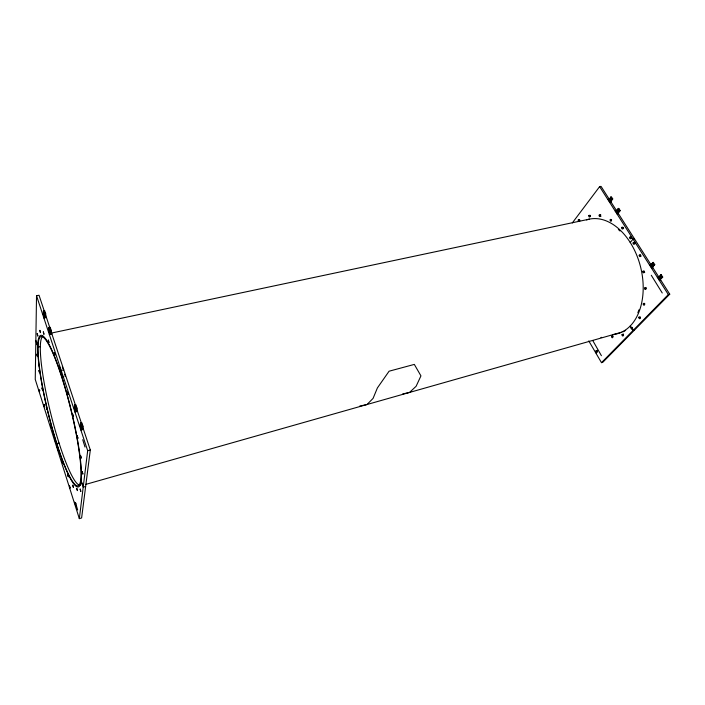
<?xml version="1.0" encoding="UTF-8"?>
<svg xmlns="http://www.w3.org/2000/svg" width="705" height="705" viewBox="0 0 705 705"><rect width="100%" height="100%" fill="white"/><g stroke="black" fill="none" stroke-linecap="round" stroke-linejoin="round"><path stroke-width="1.06" d="M44.186 310.782L39.031 295.245L36.528 295.73L35.25 379.413L79.33 518.642L81.613 517.955L90.311 449.984L44.873 312.773L45.173 313.328M81.798 482.802L82.467 485.058L81.093 480.634M43.419 311.02L43.331 314.307L44.344 317.365L45.605 317.109L45.702 313.84L44.688 310.764L43.419 311.02L44.441 314.095L44.344 317.365M48.883 327.517L48.768 330.742L49.791 333.853L51.06 333.58L51.192 330.372L50.152 327.252L48.883 327.517L49.914 330.636L49.791 333.853M56.603 446.838L56.77 444.062M60.965 374.055L61.176 370.407L63.741 369.817M74.545 405.049L74.281 407.975L75.391 411.323L76.686 410.997L76.96 408.08L75.849 404.732L74.545 405.049L75.655 408.406L75.391 411.323M80.511 423.097L80.22 425.952L81.348 429.345L82.652 429.01L82.961 426.173L81.824 422.762L80.511 423.097L81.648 426.507L81.348 429.345M36.466 342.339L37.03 344.41L35.849 340.436M44.829 312.826L44.847 313.425M79.33 518.642L87.684 450.689L36.528 295.73M601.612 337.343L600.933 337.51M572.301 222.947L599.629 186.631L601.03 186.358L609.243 199.242L607.825 199.515M608.406 199.806L611.358 196.766L612.742 198.933L610.486 201.824L609.781 201.965L608.406 199.806L609.111 199.656L610.486 201.824M609.781 201.965L612.742 198.933M615.782 211.394L618.787 208.38L620.188 210.566L617.88 213.43L617.175 213.58L615.782 211.394L618.787 208.38M617.175 213.58L620.188 210.566M630.208 242.476L633.055 239.145L634.465 238.819M650.072 265.23L653.271 262.33L654.751 264.639L652.248 267.362L651.543 267.539L650.072 265.23L652.654 263.009M651.543 267.539L654.751 264.639M657.959 277.62L661.211 274.747L662.709 277.083L659.448 279.955L657.959 277.62L658.673 277.435M659.307 276.765L661.211 274.747M659.448 279.955L662.709 277.083M588.772 340.929L601.488 362.661L668.331 294.558L669.75 294.179L660.338 279.418M669.75 294.179L602.81 362.264L601.488 362.661M85.737 484.397L621.528 332.231M85.64 486.459L83.199 487.155L82.503 484.978M634.447 330.09L633.072 330.478L632.147 328.962M87.684 450.689L90.311 449.984M56.797 443.586L59.035 443.004M80.881 430.085L83.49 429.407M659.342 280.44L660.761 280.07M81.648 426.507L82.961 426.173M79.383 425.556L81.119 425.106M657.36 277.321L658.778 276.959M74.924 412.037L77.524 411.394M651.429 268.015L652.848 267.662M649.472 264.939L650.891 264.587M75.655 408.406L76.96 408.08M402.678 393.963L409.535 392.438L416.126 386.261L420.947 375.88L414.32 364.406L389.081 371.209L377.395 387.935L373.077 398.387L367.014 404.52L359.691 406.098M38.008 347.133L40.344 346.631M50.575 333.245L589.486 219.114M49.332 334.505L51.862 333.967M617.06 214.02L618.47 213.721M615.201 211.103L616.611 210.804M49.914 330.636L51.192 330.372M43.886 318.008L46.407 317.488M609.658 202.397L611.068 202.106M42.538 313.919L44.212 313.584M44.441 314.095L45.702 313.84M75.735 504.19L75.276 502.956M597.532 350.279C596.404 355.364 594.526 347.865 597.549 351.918M76.492 409.111L76.501 407.966M50.39 329.279L50.804 330.425M610.653 196.906L612.037 199.074M618.073 208.521L619.475 210.716M652.566 262.507L654.037 264.816M660.497 274.924L661.995 277.268M610.415 201.084L616.866 211.209M618.038 213.051L658.576 276.651M650.777 265.062L652.248 267.362M599.629 186.631L668.331 294.558M65.177 376.488L65.248 375.439M651.288 275.267L662.242 292.989M630.296 325.93L631.222 327.446M595.637 352.007L596.492 353.452M592.693 340.436L601.409 355.708M76.228 407.058L75.928 406.679L75.928 407.234M82.106 424.877L82.556 426.331M39.815 390.094L39.718 390.79M74.871 502.595L74.615 502.172L75.849 505.679M62.366 366.662L62.771 368.407M65.08 374.822L64.701 374.232L64.71 374.796M44.521 404.926L44.741 405.683M44.635 406.353L44.309 405.075M50.372 331.509L51.06 333.58M82.088 427.309L82.652 429.01M37.083 344.251L37.7 346.164M82.723 439.708L85.014 447.058M75.47 502.612L77.673 509.988M75.611 502.956L75.787 503.775M586.525 219.907A59 39.145 76.1 0 1 641.039 268.887A59 39.145 76.1 0 1 612.601 334.567M618.355 229.495A58.101 38.537 76.1 0 1 620.003 231.002M638.959 309.848A58.101 38.537 76.1 0 1 637.849 312.703M625.67 330.363A58.956 39.189 76.1 0 1 622.894 331.844M612.989 336.734A0.89 0.582 72.3 0 1 612.989 335.888M623.572 335.21A0.908 0.599 72.1 0 1 623.572 334.003M640.44 317.893A0.925 0.634 72.7 0 1 640.272 316.986M634.87 243.763A0.943 0.661 77.9 0 1 634.87 242.167M641.127 256.188A0.943 0.67 76.9 0 1 640.651 254.954M646.124 288.742A0.943 0.661 74.5 0 1 646.133 287.455M644.731 272.368A0.943 0.661 75.7 0 1 644.247 271.134M644.714 304.207A0.934 0.652 73.4 0 1 644.722 303.309M632.729 328.468A0.916 0.617 72.3 0 1 632.429 327.393M611.587 220.127A0.925 0.626 79.6 0 1 611.579 219.652M590.376 216.409A0.899 0.599 79.9 0 1 590.27 215.325M601.004 216.215A0.908 0.617 80 0 1 600.713 214.664M579.907 220.876A0.881 0.582 79.7 0 1 579.669 219.643M623.617 228.614A0.934 0.643 79 0 1 623.149 227.398M631.372 238.255A0.943 0.652 78.3 0 1 631.372 236.668M653.359 265.485A0.961 0.679 76 0 1 652.257 265.424A0.961 0.679 76 0 1 652.407 263.996M661.175 278.07A0.961 0.687 74.9 0 1 659.986 277.373A0.961 0.687 74.9 0 1 660.867 276.439M611.482 199.876A0.934 0.634 81 0 1 610.468 199.903A0.934 0.634 81 0 1 610.592 198.484M618.981 211.051A0.934 0.643 80.2 0 1 618.223 211.826A0.934 0.643 80.2 0 1 617.712 210.522A0.934 0.643 80.2 0 1 618.655 210.196M80.599 485.04A76.819 11.544 76.1 0 1 51.421 416.197A76.819 11.544 76.1 0 1 42.882 336.232M72.58 413.976L73.232 416.311L72.58 413.976M72.756 485.278L73.391 487.411L72.826 485.199M74.607 407.12L75.268 409.49L74.607 407.12M76.766 488.415L77.418 490.592L76.766 488.415M77.25 435.875L77.903 438.21L77.25 435.875M80.564 425.133L81.234 427.538L80.564 425.133M80.555 455.659L81.251 457.968L80.555 455.659M80.158 489.103L80.819 491.323L80.158 489.103M82.185 471.707L82.873 473.998L82.185 471.707M596.307 350.879C596.844 354.13 598.237 349.486 596.307 350.879M37.242 333.721L37.806 335.941L37.242 333.721M36.854 354.245L37.4 356.404L36.933 354.245M39.85 330.398L40.432 332.672L39.885 330.354M43.569 313.082L44.177 315.452L43.666 313.055M43.331 331.896L43.922 334.205L43.331 331.896M38.986 370.513L39.524 372.645L38.986 370.513M39.048 389.927L39.577 391.998L39.048 389.927M49.015 329.561L49.632 331.949L49.015 329.561M48.319 340.118L48.927 342.48L48.319 340.118M42.009 387.944L42.547 390.059L42.009 387.944M43.745 404.749L44.274 406.829L43.78 404.723M54.32 352.579L54.928 354.976L54.32 352.579M46.336 407.314L46.874 409.42L46.424 407.34M59.537 366.917L60.154 369.341L59.537 366.917M50.778 425.556L51.315 427.662L50.813 425.529M62.146 374.822L62.763 377.254L62.146 374.822M55.122 440.158L55.66 442.273L55.122 440.158M67.354 392.112L67.98 394.562L67.354 392.112M57.625 448.054L58.163 450.178L57.66 448.036M62.049 460.894L62.595 463.035L62.049 460.894M67.68 474.571L68.279 476.739L67.68 474.571M69.487 486.001L70.086 488.168L69.531 486.001M39.348 366.6A76.907 11.386 76.1 0 0 76.087 485.348A76.907 11.386 76.1 0 0 63.097 381.476A76.907 11.386 76.1 0 0 39.348 366.6M39.048 365.833A78.105 11.562 76.1 0 0 76.36 486.494A78.105 11.562 76.1 0 0 63.203 381.079A78.105 11.562 76.1 0 0 39.048 365.833M610.239 219.749A0.925 0.626 79.6 0 0 610.803 221.211A0.925 0.626 79.6 0 0 611.35 219.951A0.925 0.626 79.6 0 0 610.239 219.749M588.886 215.615A0.899 0.599 79.9 0 0 589.433 217.043A0.899 0.599 79.9 0 0 589.935 215.809A0.899 0.599 79.9 0 0 588.886 215.615M599.224 215.122A0.916 0.617 79.9 0 0 599.779 216.567A0.916 0.617 79.9 0 0 600.308 215.316A0.916 0.617 79.9 0 0 599.224 215.122M629.644 237.479A0.943 0.652 78.3 0 0 630.464 238.775A0.943 0.652 78.3 0 0 630.764 237.294A0.943 0.652 78.3 0 0 629.644 237.479M621.74 227.715A0.934 0.643 79 0 0 622.55 228.993A0.934 0.643 79 0 0 622.841 227.512A0.934 0.643 79 0 0 621.74 227.715M578.303 219.934A0.881 0.582 79.7 0 0 578.831 221.335A0.881 0.582 79.7 0 0 579.325 220.127A0.881 0.582 79.7 0 0 578.303 219.934M631.054 327.781A0.916 0.617 72.3 0 0 631.856 329.094A0.916 0.617 72.3 0 0 632.147 327.728A0.916 0.617 72.3 0 0 631.054 327.781M643.26 303.881A0.934 0.652 73.5 0 0 644.079 305.212A0.934 0.652 73.5 0 0 644.396 303.793A0.934 0.652 73.5 0 0 643.26 303.881M642.845 271.487A0.943 0.661 75.7 0 0 643.674 272.809A0.943 0.661 75.7 0 0 643.991 271.346A0.943 0.661 75.7 0 0 642.845 271.487M644.546 288.186A0.943 0.661 74.5 0 0 645.383 289.508A0.943 0.661 74.5 0 0 645.692 288.072A0.943 0.661 74.5 0 0 644.546 288.186M638.889 317.365A0.925 0.634 72.7 0 0 639.699 318.695A0.925 0.634 72.7 0 0 639.999 317.303A0.925 0.634 72.7 0 0 638.889 317.365M639.241 255.289A0.943 0.661 76.9 0 0 640.07 256.602A0.943 0.661 76.9 0 0 640.378 255.131A0.943 0.661 76.9 0 0 639.241 255.289M633.143 242.996A0.943 0.661 77.8 0 0 633.971 244.291A0.943 0.661 77.8 0 0 634.271 242.811A0.943 0.661 77.8 0 0 633.143 242.996M611.579 336.452A0.89 0.582 72.4 0 0 612.345 337.739A0.89 0.582 72.4 0 0 612.61 336.417A0.89 0.582 72.4 0 0 611.579 336.452M622.048 334.725A0.908 0.599 72.2 0 0 622.823 336.021A0.908 0.599 72.2 0 0 623.105 334.681A0.908 0.599 72.2 0 0 622.048 334.725M651.367 264.666A0.961 0.679 76 0 0 652.222 265.996A0.961 0.679 76 0 0 652.548 264.516A0.961 0.679 76 0 0 651.367 264.666M659.281 277.074A0.961 0.687 74.9 0 0 660.144 278.422A0.961 0.687 74.9 0 0 660.47 276.942A0.961 0.687 74.9 0 0 659.281 277.074M609.658 198.925A0.934 0.634 81 0 0 610.222 200.387A0.934 0.634 81 0 0 610.768 199.101A0.934 0.634 81 0 0 609.658 198.925M617.051 210.531A0.934 0.643 80.2 0 0 617.624 212.011A0.934 0.643 80.2 0 0 618.188 210.725A0.934 0.643 80.2 0 0 617.051 210.531"/></g></svg>
